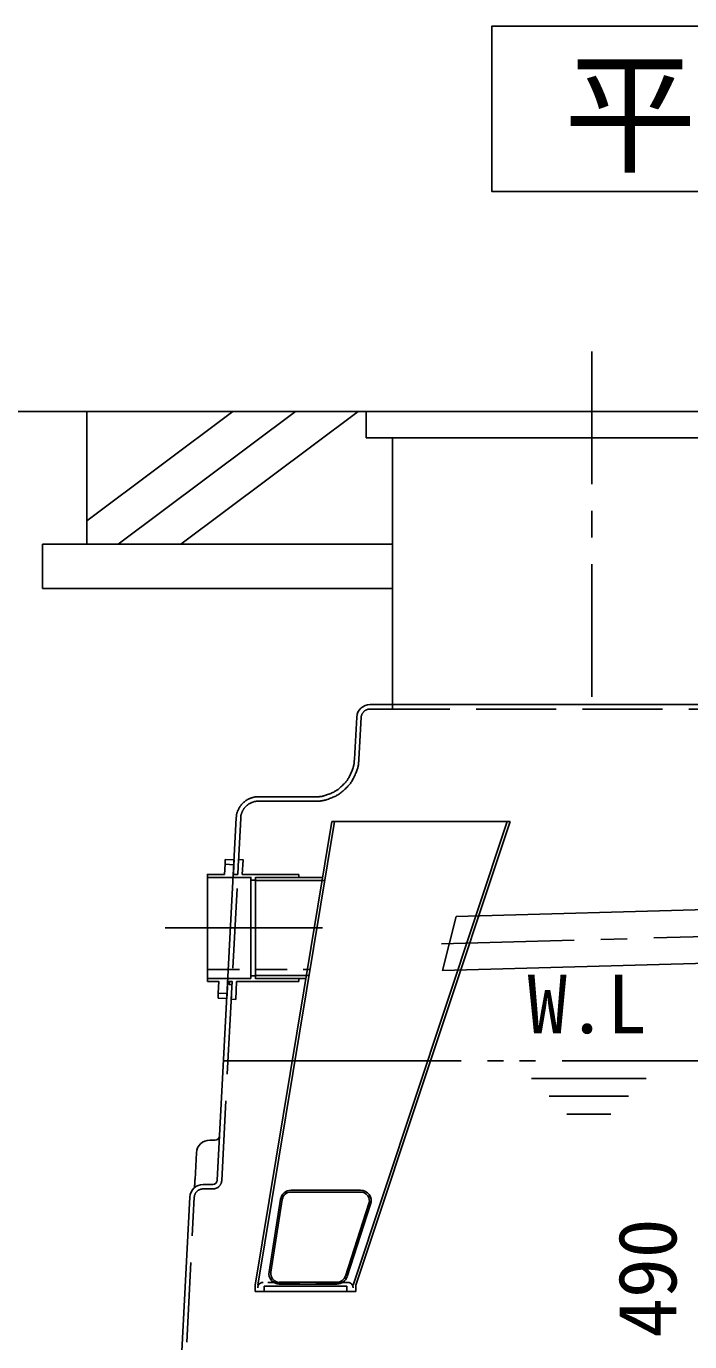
# Model space of a CAD drawing. Units: millimetres, scale not verified. Extents: x -8910 to 8910, y -6308 to 6308.
# Drawn here: x -6142 to -5394, y -2819 to -1334 of the extents above; entities that cross this region are included whole.
import ezdxf
from ezdxf.enums import TextEntityAlignment as Align

# ---------------------------------------------------------------- set-up
doc = ezdxf.new("R2010")
doc.units = ezdxf.units.MM
doc.header["$LTSCALE"] = 30
for name, pattern in [('CHAIN1', [8, 5, -1, 1, -1]), ('CHAIN2', [12, 9, -1, 1, -1]), ('DASHED1', [1.8, 1.2, -0.6]), ('DASHED3', [4, 3, -1]), ('DOUBLE_CHAIN2', [12.8, 9, -1, 0.6, -0.6, 0.6, -1])]:
    doc.linetypes.add(name, pattern=pattern)
for name, color, linetype, lineweight in [('0-0_製作', 5, 'Continuous', 25), ('0-1_空気管', 3, 'Continuous', 25), ('0-3_寸法', 92, 'Continuous', 25), ('0-4_09', 3, 'Continuous', 25), ('0-5_躯体', 3, 'Continuous', 25), ('0-7_0A', 3, 'Continuous', 25), ('0-9_0D', 3, 'Continuous', 25), ('0-B_機器', 2, 'Continuous', 25), ('0-D_文字', 7, 'Continuous', 25)]:
    doc.layers.add(name, color=color, linetype=linetype, lineweight=lineweight)
doc.styles.add('ＭＳ ゴシック', font='')
doc.styles.get('ＭＳ ゴシック').set_extended_font_data('MS Gothic')

msp = doc.modelspace()

# ---------------------------------------------------------------- linework, layer by layer
at = {"layer": '0-0_製作', "color": 3, "linetype": 'CHAIN2'}
msp.add_line((-5985.38, -2351.85), (-5808.12, -2351.85), dxfattribs=at)
at = {"layer": '0-1_空気管', "linetype": 'CHAIN1'}
msp.add_line((-5503.85, -1701.21), (-5503.85, -2120.58), dxfattribs=at)
at = {"layer": '0-1_空気管'}
for p, q in [((-5883.79, -2294.85), (-5808.48, -2294.85)), ((-5883.79, -2298.36), (-5806.03, -2298.36)), ((-5883.79, -2405.36), (-5824.06, -2405.36)), ((-5883.79, -2408.85), (-5827.69, -2408.85))]:
    msp.add_line(p, q, dxfattribs=at)
at = {"layer": '0-1_空気管', "linetype": 'DOUBLE_CHAIN2'}
msp.add_line((-3731.6, -2501.85), (-5919.62, -2501.85), dxfattribs=at)
at = {"layer": '0-4_09'}
for p, q in [((-5728.85, -2104.85), (-5728.85, -1798.87)), ((-5253.34, -2099.85), (-5754.36, -2099.85)), ((-5769.34, -2114.07), (-5771.96, -2161.21)), ((-5929.1, -2591.35), (-5935.33, -2591.35)), ((-5951.88, -2635.57), (-5950.31, -2605.57)), ((-5931.72, -2641.35), (-5942.74, -2641.35))]:
    msp.add_line(p, q, dxfattribs=at)
at = {"layer": '0-4_09', "linetype": 'DASHED3'}
for p, q in [((-5754.36, -2104.85), (-5253.34, -2104.85)), ((-5766.97, -2161.47), (-5764.34, -2114.33)), ((-5881.16, -2208.85), (-5815.87, -2208.85)), ((-5800.11, -2205.91), (-5798.85, -2205.43)), ((-5892.75, -2213.14), (-5892.4, -2212.84)), ((-5921.73, -2636.88), (-5900.29, -2227.81)), ((-5973.85, -3058.85), (-5952.73, -2655.83)), ((-5942.74, -2646.35), (-5931.72, -2646.35))]:
    msp.add_line(p, q, dxfattribs=at)
at = {"layer": '0-4_09'}
for points in [[(-5771.96, -2161.21), (-5772.01, -2162.13), (-5772.03, -2162.52), (-5772.06, -2162.99), (-5772.09, -2163.52), (-5772.14, -2164.1), (-5772.19, -2164.72), (-5772.26, -2165.38), (-5772.33, -2166.06), (-5772.43, -2166.75), (-5772.54, -2167.44), (-5772.67, -2168.13), (-5772.82, -2168.85), (-5773, -2169.59), (-5773.22, -2170.36), (-5773.48, -2171.18), (-5773.77, -2172.06), (-5774.11, -2173), (-5774.51, -2174.01), (-5774.94, -2175.07), (-5775.4, -2176.16), (-5775.89, -2177.27), (-5776.4, -2178.38), (-5776.91, -2179.45), (-5777.41, -2180.48), (-5777.91, -2181.44), (-5778.38, -2182.32), (-5778.85, -2183.14), (-5779.32, -2183.9), (-5779.81, -2184.63), (-5780.32, -2185.34), (-5780.88, -2186.05), (-5781.48, -2186.78), (-5782.16, -2187.54), (-5782.9, -2188.36), (-5783.7, -2189.21), (-5784.55, -2190.08), (-5785.43, -2190.96), (-5786.33, -2191.82), (-5787.22, -2192.67)], [(-5768.49, -2172.17), (-5768.23, -2171.27), (-5768, -2170.4), (-5767.81, -2169.57), (-5767.66, -2168.76), (-5767.52, -2167.95), (-5767.41, -2167.15), (-5767.32, -2166.35), (-5767.24, -2165.59), (-5767.18, -2164.85), (-5767.12, -2164.17), (-5767.08, -2163.55), (-5767.05, -2163.01), (-5766.97, -2161.47)], [(-5798.85, -2205.43), (-5797.6, -2204.93), (-5796.37, -2204.43), (-5795.2, -2203.93), (-5794.11, -2203.44), (-5793.1, -2202.96), (-5792.17, -2202.49), (-5791.3, -2202.01), (-5790.46, -2201.51), (-5789.65, -2200.98), (-5788.82, -2200.41), (-5787.98, -2199.78), (-5787.09, -2199.08), (-5786.14, -2198.3), (-5785.15, -2197.46), (-5784.14, -2196.56), (-5783.11, -2195.64), (-5782.1, -2194.7), (-5781.11, -2193.76), (-5780.18, -2192.83), (-5779.31, -2191.95), (-5778.52, -2191.1), (-5777.8, -2190.29), (-5777.14, -2189.5), (-5776.52, -2188.69), (-5775.93, -2187.86), (-5775.36, -2186.99), (-5774.79, -2186.05), (-5774.21, -2185.04), (-5773.61, -2183.92), (-5772.99, -2182.73), (-5772.37, -2181.49), (-5771.75, -2180.21), (-5771.15, -2178.92), (-5770.59, -2177.65), (-5770.06, -2176.42), (-5769.58, -2175.24), (-5769.16, -2174.15), (-5768.8, -2173.13), (-5768.49, -2172.17)], [(-5787.22, -2192.67), (-5788.09, -2193.46), (-5788.93, -2194.2), (-5789.73, -2194.87), (-5790.49, -2195.48), (-5791.24, -2196.04), (-5791.99, -2196.55), (-5792.76, -2197.04), (-5793.57, -2197.51), (-5794.44, -2197.98), (-5795.38, -2198.46), (-5796.41, -2198.95), (-5797.51, -2199.45), (-5798.66, -2199.95), (-5799.84, -2200.44), (-5801.02, -2200.92), (-5802.19, -2201.37), (-5803.32, -2201.78), (-5804.4, -2202.16), (-5805.4, -2202.48), (-5806.34, -2202.76), (-5807.21, -2202.99), (-5808.04, -2203.19), (-5808.83, -2203.35), (-5809.58, -2203.48), (-5810.32, -2203.58), (-5811.05, -2203.66), (-5811.78, -2203.73), (-5812.5, -2203.77), (-5813.19, -2203.81), (-5813.85, -2203.83), (-5814.47, -2203.84), (-5815.03, -2203.85), (-5815.52, -2203.85), (-5816.9, -2203.85), (-5881.31, -2203.85), (-5881.61, -2203.86), (-5881.93, -2203.87), (-5882.28, -2203.88), (-5882.65, -2203.89)], [(-5882.65, -2203.89), (-5883.02, -2203.92), (-5883.41, -2203.95), (-5883.79, -2203.99), (-5884.18, -2204.04), (-5884.58, -2204.11), (-5885, -2204.19), (-5885.44, -2204.28), (-5885.9, -2204.4), (-5886.39, -2204.54), (-5886.93, -2204.7), (-5887.5, -2204.89), (-5888.1, -2205.1), (-5888.72, -2205.33), (-5889.35, -2205.57), (-5889.97, -2205.81), (-5890.59, -2206.06), (-5891.17, -2206.32), (-5891.72, -2206.56), (-5892.22, -2206.8), (-5892.69, -2207.04), (-5893.12, -2207.27), (-5893.54, -2207.52), (-5893.95, -2207.79), (-5894.36, -2208.08), (-5894.78, -2208.39), (-5895.23, -2208.74), (-5895.7, -2209.13), (-5896.2, -2209.55), (-5896.71, -2210), (-5897.22, -2210.46), (-5897.72, -2210.93), (-5898.22, -2211.4), (-5898.69, -2211.86), (-5899.12, -2212.31), (-5899.52, -2212.73), (-5899.87, -2213.13), (-5900.2, -2213.53), (-5900.51, -2213.93), (-5900.81, -2214.35)], [(-5892.4, -2212.84), (-5892.06, -2212.57), (-5891.73, -2212.33), (-5891.4, -2212.1), (-5891.05, -2211.88), (-5890.69, -2211.67), (-5890.31, -2211.46), (-5889.89, -2211.25), (-5889.43, -2211.03), (-5888.94, -2210.81), (-5888.43, -2210.59), (-5887.91, -2210.37), (-5887.38, -2210.16), (-5886.86, -2209.96), (-5886.36, -2209.77), (-5885.88, -2209.61), (-5885.43, -2209.46), (-5885.02, -2209.34), (-5884.63, -2209.24), (-5884.26, -2209.15), (-5883.91, -2209.08), (-5883.57, -2209.02), (-5883.25, -2208.97), (-5882.92, -2208.94), (-5882.6, -2208.91), (-5882.28, -2208.89), (-5881.97, -2208.87), (-5881.68, -2208.86), (-5881.4, -2208.86), (-5881.16, -2208.85)], [(-5815.87, -2208.85), (-5815.44, -2208.85), (-5814.92, -2208.85), (-5814.33, -2208.84), (-5813.69, -2208.83), (-5812.99, -2208.81), (-5812.26, -2208.77), (-5811.5, -2208.73), (-5810.73, -2208.66), (-5809.96, -2208.58), (-5809.18, -2208.48), (-5808.38, -2208.35), (-5807.55, -2208.19), (-5806.67, -2207.99), (-5805.75, -2207.76), (-5804.76, -2207.48), (-5803.7, -2207.15), (-5802.55, -2206.78), (-5801.35, -2206.36), (-5800.11, -2205.91)], [(-5900.81, -2214.35), (-5901.09, -2214.78), (-5901.38, -2215.25), (-5901.67, -2215.76), (-5901.97, -2216.32), (-5902.28, -2216.91), (-5902.59, -2217.54), (-5902.9, -2218.18), (-5903.2, -2218.82), (-5903.48, -2219.45), (-5903.74, -2220.07), (-5903.98, -2220.66), (-5904.19, -2221.2), (-5904.37, -2221.71), (-5904.53, -2222.19), (-5904.66, -2222.65), (-5904.77, -2223.08), (-5904.87, -2223.49), (-5904.95, -2223.9), (-5905.01, -2224.3), (-5905.07, -2224.71), (-5905.11, -2225.1), (-5905.15, -2225.49), (-5905.19, -2225.85), (-5905.21, -2226.19), (-5905.23, -2226.5), (-5905.25, -2226.78), (-5905.29, -2227.54), (-5926.73, -2636.61)], [(-5900.29, -2227.81), (-5900.27, -2227.4), (-5900.26, -2227.22), (-5900.25, -2227.02), (-5900.24, -2226.78), (-5900.22, -2226.52), (-5900.19, -2226.24), (-5900.16, -2225.95), (-5900.13, -2225.65), (-5900.09, -2225.35), (-5900.04, -2225.04), (-5899.98, -2224.73), (-5899.91, -2224.41), (-5899.83, -2224.08), (-5899.74, -2223.74), (-5899.62, -2223.37), (-5899.49, -2222.98), (-5899.34, -2222.57), (-5899.16, -2222.12), (-5898.97, -2221.65), (-5898.77, -2221.16), (-5898.55, -2220.67), (-5898.32, -2220.18), (-5898.1, -2219.7), (-5897.87, -2219.24), (-5897.65, -2218.81), (-5897.44, -2218.42), (-5897.23, -2218.06), (-5897.02, -2217.72), (-5896.81, -2217.4), (-5896.58, -2217.08), (-5896.33, -2216.77), (-5896.06, -2216.44), (-5895.77, -2216.1), (-5895.43, -2215.74), (-5895.08, -2215.36), (-5894.7, -2214.97), (-5894.31, -2214.58), (-5893.91, -2214.2), (-5893.51, -2213.83)], [(-5893.51, -2213.83), (-5893.13, -2213.47), (-5892.75, -2213.14)], [(-5952.57, -2645.02), (-5952.56, -2644.94), (-5952.56, -2644.9), (-5952.55, -2644.86), (-5952.55, -2644.81), (-5952.54, -2644.75), (-5952.53, -2644.63), (-5952.52, -2644.57), (-5952.51, -2644.44), (-5952.51, -2644.37), (-5952.5, -2644.29), (-5952.49, -2644.21), (-5952.48, -2644.11), (-5952.47, -2643.99), (-5952.46, -2643.86), (-5952.45, -2643.7), (-5952.43, -2643.51), (-5952.41, -2643.31), (-5952.39, -2643.08), (-5952.37, -2642.84), (-5952.35, -2642.6), (-5952.33, -2642.34), (-5952.31, -2642.09), (-5952.29, -2641.83), (-5952.27, -2641.58), (-5952.25, -2641.34), (-5952.23, -2641.1), (-5952.21, -2640.85), (-5952.2, -2640.6), (-5952.18, -2640.35), (-5952.16, -2640.09), (-5952.14, -2639.81), (-5952.12, -2639.53), (-5952.1, -2639.23), (-5952.08, -2638.93), (-5952.06, -2638.63), (-5952.05, -2638.34), (-5952.03, -2638.07), (-5952.01, -2637.81), (-5952, -2637.57)], [(-5952, -2637.57), (-5951.99, -2637.37), (-5951.97, -2637.18), (-5951.96, -2637.02), (-5951.96, -2636.88), (-5951.95, -2636.75), (-5951.94, -2636.63), (-5951.94, -2636.52), (-5951.92, -2636.31), (-5951.92, -2636.21), (-5951.91, -2636.1), (-5951.91, -2636.01), (-5951.9, -2635.92), (-5951.9, -2635.84), (-5951.89, -2635.77), (-5951.88, -2635.57)], [(-5957.72, -2655.57), (-5978.59, -3053.85), (-6061.85, -3053.85), (-6061.85, -3058.85)]]:
    msp.add_lwpolyline(points, dxfattribs=at)
for centre, radius, start, end in [((-5754.36, -2114.85), 15, 90, 177), ((-5935.33, -2606.35), 15, 90, 176.992), ((-5929.1, -2586.35), 5, 270, 357), ((-5942.74, -2656.35), 15, 90, 177), ((-5931.72, -2636.35), 5, 270, 357)]:
    msp.add_arc(centre, radius, start, end, dxfattribs=at)
at = {"layer": '0-4_09', "linetype": 'DASHED3'}
for centre, start, end in [((-5754.36, -2114.85), 90, 177), ((-5931.72, -2636.35), 270, 357), ((-5942.74, -2656.35), 90, 177)]:
    msp.add_arc(centre, 10, start, end, dxfattribs=at)
at = {"layer": '0-5_躯体'}
for p, q in [((-5884.05, -2754.86), (-5797.54, -2231.85)), ((-5881.01, -2754.86), (-5794.5, -2231.85)), ((-5596.35, -2231.85), (-5797.54, -2231.85)), ((-5773.52, -2754.86), (-5599.52, -2231.85)), ((-5770.36, -2754.86), (-5596.35, -2231.85)), ((-3889.85, -2289.81), (-5657.02, -2338.9)), ((-5657.02, -2338.9), (-5672.45, -2399.82)), ((-5672.45, -2399.82), (-3889.85, -2349.9)), ((-5843.5, -2647.86), (-5765.06, -2647.86)), ((-5843.5, -2649.86), (-5765.06, -2649.86)), ((-5868.33, -2739.93), (-5855.35, -2657.98)), ((-5866.35, -2740.24), (-5853.37, -2658.29)), ((-5755.55, -2662.95), (-5782.13, -2744.76)), ((-5753.65, -2663.56), (-5780.23, -2745.37)), ((-5884.05, -2762.17), (-5884.05, -2754.86)), ((-5791.64, -2751.66), (-5856.75, -2751.66)), ((-5791.64, -2753.67), (-5856.75, -2753.67)), ((-5780.63, -2762.17), (-5780.63, -2756.1)), ((-5770.36, -2754.86), (-5770.36, -2762.17)), ((-5884.05, -2762.17), (-5770.36, -2762.17))]:
    msp.add_line(p, q, dxfattribs=at)
at = {"layer": '0-5_躯体', "linetype": 'CHAIN1'}
msp.add_line((-5673.85, -2369.85), (-3889.85, -2319.85), dxfattribs=at)
at = {"layer": '0-5_躯体', "linetype": 'DASHED1'}
msp.add_line((-5779.52, -2751.86), (-5875.05, -2751.86), dxfattribs=at)
at = {"layer": '0-5_躯体'}
msp.add_lwpolyline([(-5873.78, -2762.17), (-5873.78, -2756.1), (-5780.63, -2756.1)], dxfattribs=at)
for centre, radius, start, end in [((-5843.5, -2659.86), 12, 90, 171), ((-5843.5, -2659.86), 10, 90, 171), ((-5765.06, -2659.86), 12, 342, 90), ((-5765.06, -2659.86), 10, 342, 90), ((-5856.47, -2741.81), 12, 171, 270), ((-5856.47, -2741.81), 10, 171, 270), ((-5791.64, -2741.67), 10, 270, 342), ((-5791.64, -2741.67), 12, 270, 342)]:
    msp.add_arc(centre, radius, start, end, dxfattribs=at)
at = {"layer": '0-5_躯体', "linetype": 'DASHED1'}
for centre, start, end in [((-5875.05, -2757.86), 90, 180), ((-5779.52, -2757.86), 0, 90)]:
    msp.add_arc(centre, 6, start, end, dxfattribs=at)
at = {"layer": '0-7_0A'}
for p, q in [((-5918.01, -2279.97), (-5917.72, -2274.43)), ((-5917.72, -2274.43), (-5907.73, -2274.96)), ((-5907.73, -2274.96), (-5908.02, -2280.49)), ((-5834.8, -2291.35), (-5898.58, -2291.35)), ((-5888.8, -2297.86), (-5883.79, -2297.86)), ((-5883.79, -2294.86), (-5883.79, -2408.86)), ((-5834.8, -2294.86), (-5883.79, -2294.86)), ((-5834.8, -2294.86), (-5834.8, -2291.35)), ((-5888.8, -2408.86), (-5937.79, -2408.86)), ((-5883.79, -2405.86), (-5888.8, -2405.86)), ((-5883.79, -2408.86), (-5834.8, -2408.86)), ((-5834.8, -2412.35), (-5834.8, -2408.86)), ((-5925.92, -2430.95), (-5925.63, -2425.42)), ((-5915.93, -2431.47), (-5925.92, -2430.95)), ((-5915.64, -2425.94), (-5915.93, -2431.47))]:
    msp.add_line(p, q, dxfattribs=at)
for points in [[(-5898.58, -2291.35), (-5897.71, -2274.85), (-5902.7, -2274.58), (-5903.58, -2291.35), (-5908.59, -2291.35), (-5908.02, -2280.49), (-5918.01, -2279.97), (-5918.6, -2291.35), (-5937.79, -2291.35), (-5937.79, -2412.35)], [(-5937.79, -2294.86), (-5888.8, -2294.86), (-5888.8, -2408.86)], [(-5937.79, -2412.35), (-5924.95, -2412.35), (-5925.63, -2425.42), (-5915.64, -2425.94), (-5914.93, -2412.35), (-5909.92, -2412.35), (-5910.97, -2432.37), (-5905.98, -2432.63)], [(-5910.11, -2415.85), (-5913.31, -2415.85), (-5913.13, -2412.35)], [(-5905.98, -2432.63), (-5904.92, -2412.35), (-5834.8, -2412.35)]]:
    msp.add_lwpolyline(points, dxfattribs=at)
at = {"layer": '0-9_0D'}
msp.add_line((-5883.79, -2294.41), (-5883.79, -2409.3), dxfattribs=at)
at = {"layer": '0-B_機器'}
for p, q in [((-7009.2, -1768.88), (-2795.45, -1768.88)), ((-6073.85, -1892.31), (-5909.27, -1768.88)), ((-6073.85, -1768.88), (-6073.85, -1918.88)), ((-6038.56, -1918.88), (-5838.56, -1768.88)), ((-5967.85, -1918.88), (-5767.84, -1768.88)), ((-6123.85, -1918.88), (-5728.85, -1918.88)), ((-6123.85, -1918.88), (-6123.85, -1968.88)), ((-6123.85, -1968.88), (-5728.85, -1968.88))]:
    msp.add_line(p, q, dxfattribs=at)
at = {"layer": '0-B_機器', "color": 3}
for p, q in [((-5758.85, -1768.88), (-5758.85, -1798.87)), ((-5758.85, -1798.87), (-5248.85, -1798.87))]:
    msp.add_line(p, q, dxfattribs=at)
at = {"layer": '0-B_機器', "linetype": 'DASHED1'}
msp.add_line((-5937.79, -2398.85), (-5822.12, -2398.85), dxfattribs=at)
at = {"layer": '0-B_機器', "color": 3}
msp.add_lwpolyline([(-3587.67, -1520.68), (-3587.67, -1334.37), (-5617, -1334.37), (-5617, -1520.68)], close=True, dxfattribs=at)
msp.add_lwpolyline([(-5758.85, -1768.88), (-5248.85, -1768.88), (-5248.85, -1798.87)], dxfattribs=at)
at = {"layer": '0-D_文字', "color": 3}
for p, q in [((-5442.68, -2521.87), (-5572.19, -2521.87)), ((-5462.68, -2541.87), (-5552.19, -2541.87)), ((-5482.68, -2561.87), (-5532.19, -2561.87))]:
    msp.add_line(p, q, dxfattribs=at)

# ---------------------------------------------------------------- texts
at = {"layer": '0-3_寸法', "color": 4, "style": 'ＭＳ ゴシック'}
msp.add_text('490', height=65.98, rotation=90, dxfattribs=at).set_placement((-5388.68, -2814.35), align=Align.BOTTOM_LEFT)
at = {"layer": '0-B_機器', "color": 4, "style": 'ＭＳ ゴシック'}
msp.add_text('平\u3000面\u3000図', height=110, dxfattribs=at).set_placement((-5535.76, -1520.65), align=Align.BOTTOM_LEFT)
at = {"layer": '0-D_文字', "color": 4, "style": 'ＭＳ ゴシック'}
msp.add_text('W.L', height=65.98, dxfattribs=at).set_placement((-5576.69, -2490.48), align=Align.BOTTOM_LEFT)

doc.saveas('drawing.dxf')
